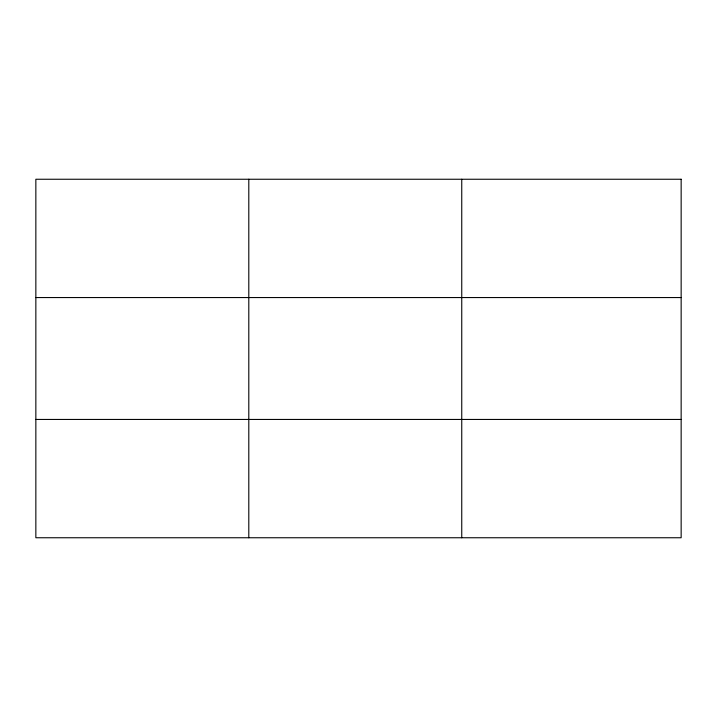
<?xml version="1.0" encoding="UTF-8"?>
<svg xmlns="http://www.w3.org/2000/svg" width="717" height="717" viewBox="0 0 717 717"><rect width="100%" height="100%" fill="white"/><g stroke="black" fill="none" stroke-linecap="round" stroke-linejoin="round"><path stroke-width="1.08" d="M248.799 537.75L248.799 179.25M461.748 537.75L461.748 179.25M35.85 297.555L681.15 297.555M35.85 419.445L681.15 419.445M681.15 179.25L35.85 179.25L35.85 537.75L681.15 537.75L681.15 179.25"/></g></svg>
